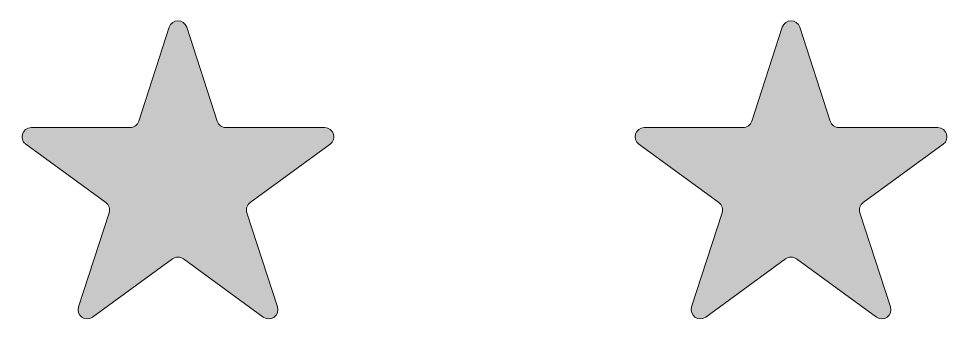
# Model space of a CAD drawing. Header units: inches. Extents: x 150 to 930, y -913 to -168.
# Drawn here: x 518.1 to 646, y -912.9 to -871.3 of the extents above; entities that cross this region are included whole.
import ezdxf

# ---------------------------------------------------------------- set-up
doc = ezdxf.new("R2010")
doc.units = ezdxf.units.IN
doc.header["$MEASUREMENT"] = 0
doc.layers.add('Layer 1', color=7, linetype='Continuous')

# ---------------------------------------------------------------- blocks, each defined once
blk = doc.blocks.new('block 9')
at = {"layer": 'Layer 1', "true_color": 0xce432c}
h = blk.add_hatch(color=22, dxfattribs=at)
h.dxf.hatch_style = 2
edge = h.paths.add_edge_path()
edge.add_spline(control_points=[(541.2, -872.51), (541.2, -872.51), (545.38, -885.39), (545.38, -885.39), (545.55, -885.91), (546.03, -886.26), (546.58, -886.26), (546.58, -886.26), (560.13, -886.26), (560.13, -886.26), (561.35, -886.26), (561.85, -887.82), (560.87, -888.54), (560.87, -888.54), (549.91, -896.5), (549.91, -896.5), (549.47, -896.82), (549.28, -897.39), (549.45, -897.91), (549.45, -897.91), (553.64, -910.79), (553.64, -910.79), (554.01, -911.95), (552.69, -912.92), (551.7, -912.2), (551.7, -912.2), (540.74, -904.24), (540.74, -904.24), (540.3, -903.92), (539.7, -903.92), (539.26, -904.24), (539.26, -904.24), (528.3, -912.2), (528.3, -912.2), (527.31, -912.92), (525.99, -911.95), (526.36, -910.79), (526.36, -910.79), (530.55, -897.91), (530.55, -897.91), (530.72, -897.39), (530.53, -896.82), (530.09, -896.5), (530.09, -896.5), (519.13, -888.54), (519.13, -888.54), (518.15, -887.82), (518.65, -886.26), (519.87, -886.26), (519.87, -886.26), (533.42, -886.26), (533.42, -886.26), (533.97, -886.26), (534.45, -885.91), (534.62, -885.39), (534.62, -885.39), (538.8, -872.51), (538.8, -872.51), (539.18, -871.35), (540.82, -871.35), (541.2, -872.51)], knot_values=[0, 0, 0, 0, 1, 1, 1, 2, 2, 2, 3, 3, 3, 4, 4, 4, 5, 5, 5, 6, 6, 6, 7, 7, 7, 8, 8, 8, 9, 9, 9, 10, 10, 10, 11, 11, 11, 12, 12, 12, 13, 13, 13, 14, 14, 14, 15, 15, 15, 16, 16, 16, 17, 17, 17, 18, 18, 18, 19, 19, 19, 20, 20, 20, 20], degree=3, periodic=1)
h = blk.add_hatch(color=22, dxfattribs=at)
h.dxf.hatch_style = 2
edge = h.paths.add_edge_path()
edge.add_spline(control_points=[(625.3, -872.51), (625.3, -872.51), (629.48, -885.39), (629.48, -885.39), (629.65, -885.91), (630.13, -886.26), (630.68, -886.26), (630.68, -886.26), (644.23, -886.26), (644.23, -886.26), (645.45, -886.26), (645.95, -887.82), (644.97, -888.54), (644.97, -888.54), (634.01, -896.5), (634.01, -896.5), (633.56, -896.82), (633.38, -897.39), (633.55, -897.91), (633.55, -897.91), (637.74, -910.79), (637.74, -910.79), (638.11, -911.95), (636.78, -912.92), (635.8, -912.2), (635.8, -912.2), (624.84, -904.24), (624.84, -904.24), (624.4, -903.92), (623.8, -903.92), (623.36, -904.24), (623.36, -904.24), (612.4, -912.2), (612.4, -912.2), (611.41, -912.92), (610.09, -911.95), (610.46, -910.79), (610.46, -910.79), (614.65, -897.91), (614.65, -897.91), (614.82, -897.39), (614.63, -896.82), (614.19, -896.5), (614.19, -896.5), (603.23, -888.54), (603.23, -888.54), (602.24, -887.82), (602.75, -886.26), (603.97, -886.26), (603.97, -886.26), (617.52, -886.26), (617.52, -886.26), (618.06, -886.26), (618.55, -885.91), (618.72, -885.39), (618.72, -885.39), (622.9, -872.51), (622.9, -872.51), (623.28, -871.35), (624.92, -871.35), (625.3, -872.51)], knot_values=[0, 0, 0, 0, 1, 1, 1, 2, 2, 2, 3, 3, 3, 4, 4, 4, 5, 5, 5, 6, 6, 6, 7, 7, 7, 8, 8, 8, 9, 9, 9, 10, 10, 10, 11, 11, 11, 12, 12, 12, 13, 13, 13, 14, 14, 14, 15, 15, 15, 16, 16, 16, 17, 17, 17, 18, 18, 18, 19, 19, 19, 20, 20, 20, 20], degree=3, periodic=1)
at = {"layer": 'Layer 1', "lineweight": 0}
for points in [[(541.2, -872.51), (541.2, -872.51), (545.38, -885.39), (545.38, -885.39), (545.55, -885.91), (546.03, -886.26), (546.58, -886.26), (546.58, -886.26), (560.13, -886.26), (560.13, -886.26), (561.35, -886.26), (561.85, -887.82), (560.87, -888.54), (560.87, -888.54), (549.91, -896.5), (549.91, -896.5), (549.47, -896.82), (549.28, -897.39), (549.45, -897.91), (549.45, -897.91), (553.64, -910.79), (553.64, -910.79), (554.01, -911.95), (552.69, -912.92), (551.7, -912.2), (551.7, -912.2), (540.74, -904.24), (540.74, -904.24), (540.3, -903.92), (539.7, -903.92), (539.26, -904.24), (539.26, -904.24), (528.3, -912.2), (528.3, -912.2), (527.31, -912.92), (525.99, -911.95), (526.36, -910.79), (526.36, -910.79), (530.55, -897.91), (530.55, -897.91), (530.72, -897.39), (530.53, -896.82), (530.09, -896.5), (530.09, -896.5), (519.13, -888.54), (519.13, -888.54), (518.15, -887.82), (518.65, -886.26), (519.87, -886.26), (519.87, -886.26), (533.42, -886.26), (533.42, -886.26), (533.97, -886.26), (534.45, -885.91), (534.62, -885.39), (534.62, -885.39), (538.8, -872.51), (538.8, -872.51), (539.18, -871.35), (540.82, -871.35), (541.2, -872.51)], [(625.3, -872.51), (625.3, -872.51), (629.48, -885.39), (629.48, -885.39), (629.65, -885.91), (630.13, -886.26), (630.68, -886.26), (630.68, -886.26), (644.23, -886.26), (644.23, -886.26), (645.45, -886.26), (645.95, -887.82), (644.97, -888.54), (644.97, -888.54), (634.01, -896.5), (634.01, -896.5), (633.56, -896.82), (633.38, -897.39), (633.55, -897.91), (633.55, -897.91), (637.74, -910.79), (637.74, -910.79), (638.11, -911.95), (636.78, -912.92), (635.8, -912.2), (635.8, -912.2), (624.84, -904.24), (624.84, -904.24), (624.4, -903.92), (623.8, -903.92), (623.36, -904.24), (623.36, -904.24), (612.4, -912.2), (612.4, -912.2), (611.41, -912.92), (610.09, -911.95), (610.46, -910.79), (610.46, -910.79), (614.65, -897.91), (614.65, -897.91), (614.82, -897.39), (614.63, -896.82), (614.19, -896.5), (614.19, -896.5), (603.23, -888.54), (603.23, -888.54), (602.24, -887.82), (602.75, -886.26), (603.97, -886.26), (603.97, -886.26), (617.52, -886.26), (617.52, -886.26), (618.06, -886.26), (618.55, -885.91), (618.72, -885.39), (618.72, -885.39), (622.9, -872.51), (622.9, -872.51), (623.28, -871.35), (624.92, -871.35), (625.3, -872.51)]]:
    blk.add_open_spline(points, degree=3, knots=[0, 0, 0, 0, 1, 1, 1, 2, 2, 2, 3, 3, 3, 4, 4, 4, 5, 5, 5, 6, 6, 6, 7, 7, 7, 8, 8, 8, 9, 9, 9, 10, 10, 10, 11, 11, 11, 12, 12, 12, 13, 13, 13, 14, 14, 14, 15, 15, 15, 16, 16, 16, 17, 17, 17, 18, 18, 18, 19, 19, 19, 20, 20, 20, 20], dxfattribs=at)
blk = doc.blocks.new('block 2')
at = {"layer": 'Layer 1'}
blk.add_blockref('block 9', (0, 0), dxfattribs=at)

msp = doc.modelspace()

# ---------------------------------------------------------------- block references
at = {"layer": 'Layer 1'}
msp.add_blockref('block 2', (0, 0), dxfattribs=at)

doc.saveas('drawing.dxf')
